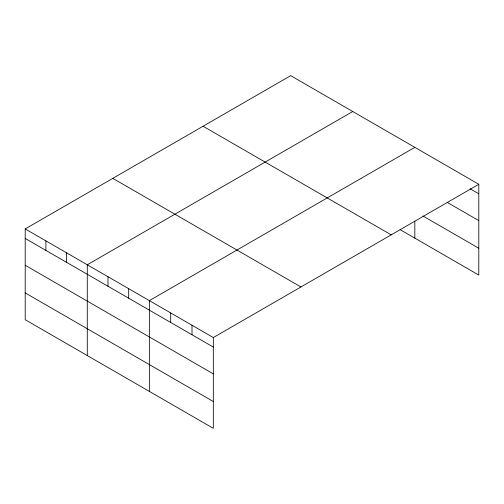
<?xml version="1.0" encoding="UTF-8"?>
<svg xmlns="http://www.w3.org/2000/svg" width="504" height="504" viewBox="0 0 504 504"><rect width="100%" height="100%" fill="white"/><g stroke="black" fill="none" stroke-linecap="round" stroke-linejoin="round"><path stroke-width="0.76" d="M478.8 184.281L290.676 75.669L25.2 228.936L25.2 319.719L213.324 428.331L213.324 337.554L478.8 184.281L478.8 275.064L400.151 229.654M352.756 111.51L87.28 264.783L87.28 355.559M414.836 147.351L149.36 300.623L149.36 391.406M470.137 188.798L478.8 193.801M447.483 202.539L478.8 220.62M422.831 215.933L478.8 248.245M203.068 126.246L391.192 234.858M112.808 178.359L300.932 286.971M25.2 228.936L213.324 337.554M25.2 238.455L213.324 347.073M25.2 265.274L213.324 373.886M25.2 292.906L213.324 401.518M414.836 221.275L414.836 238.134M192.005 325.244L192.005 334.763M170.686 312.934L170.686 322.453M128.671 288.672L128.671 298.198M107.976 276.728L107.976 286.247M66.585 252.832L66.585 262.351M45.895 240.887L45.895 250.406"/></g></svg>
